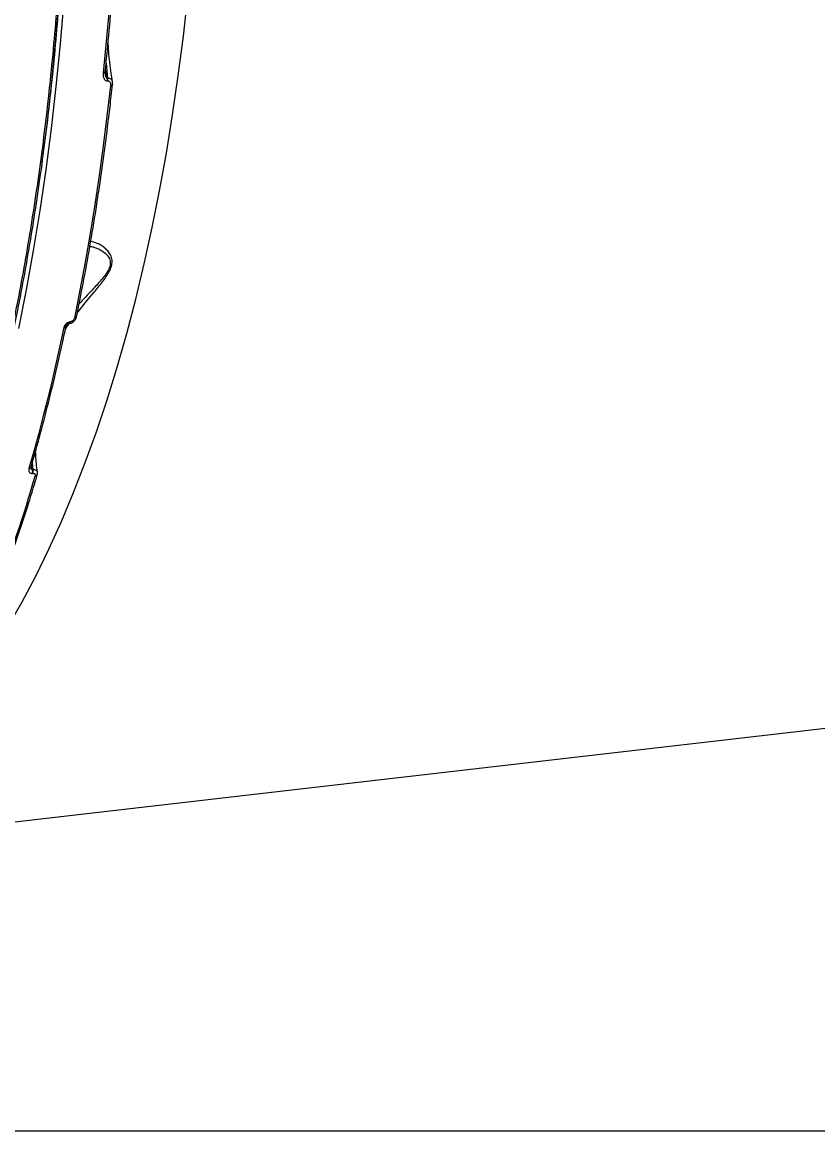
# Model space of a CAD drawing. Header units: millimetres. Extents: x 10684 to 26054, y -4768 to 6894.
# Drawn here: x 18451.6 to 18659.9, y -3300.3 to -3010.1 of the extents above; entities that cross this region are included whole.
import ezdxf

# ---------------------------------------------------------------- set-up
doc = ezdxf.new("R2010")
doc.units = ezdxf.units.MM
doc.layers.add('DIKOM_ОБЪЕКТ', color=7, linetype='Continuous')
doc.layers.add('DIKOM_РАЗМЕР_ОБЪЕКТА', color=7, linetype='Continuous')
doc.styles.add('style1', font='arial.ttf', dxfattribs={"width": 0.8})
doc.dimstyles.new('1-50', dxfattribs={"dimtxt": 300, "dimasz": 200, "dimexe": 100, "dimexo": 0, "dimgap": 100, "dimtad": 1, "dimtxsty": 'style1', "dimcen": 200, "dimclrd": 7, "dimclre": 7, "dimclrt": 7, "dimadec": 1, "dimazin": 2, "dimtfac": 1, "dimtmove": 0, "dimatfit": 2, "dimfxl": 0, "dimlwd": 25, "dimlwe": 18, "dimarcsym": 0})

# ---------------------------------------------------------------- blocks, each defined once
blk = doc.blocks.new('*D12')
at = {"layer": 'Defpoints', "color": 0, "transparency": 16777216}
for p in [(20201.02, 3555.88), (18130.62, -3300.31), (24750.12, -3300.31)]:
    blk.add_point(p, dxfattribs=at)
at = {"layer": 'DIKOM_РАЗМЕР_ОБЪЕКТА', "color": 7, "lineweight": 18, "transparency": 16777216}
for p, q in [((20201.02, 3555.88), (24850.12, 3555.88)), ((18130.62, -3300.31), (24850.12, -3300.31))]:
    blk.add_line(p, q, dxfattribs=at)
at = {"layer": 'DIKOM_РАЗМЕР_ОБЪЕКТА', "color": 7, "lineweight": 25, "transparency": 16777216}
blk.add_line((24750.12, 3355.88), (24750.12, -3100.31), dxfattribs=at)
at = {"layer": 'DIKOM_РАЗМЕР_ОБЪЕКТА', "color": 7, "transparency": 16777216}
for points in [[(24716.79, 3355.88), (24783.45, 3355.88), (24750.12, 3555.88)], [(24716.79, -3100.31), (24783.45, -3100.31), (24750.12, -3300.31)]]:
    blk.add_solid(points, dxfattribs=at)
at = {"layer": 'DIKOM_РАЗМЕР_ОБЪЕКТА', "color": 7, "transparency": 16777216, "insert": (24496.95, 958.92), "char_height": 300, "attachment_point": 5, "rotation": 90, "style": 'style1'}
blk.add_mtext('6850', dxfattribs=at)

msp = doc.modelspace()

# ---------------------------------------------------------------- linework, layer by layer
at = {"layer": 'DIKOM_ОБЪЕКТ', "color": 7, "linetype": 'Continuous', "lineweight": 15}
for p, q in [((18473.585, -3020.805), (18473.983, -3024.814)), ((18473.875, -3024.826), (18473.415, -3022.51)), ((18473.983, -3024.814), (18473.875, -3024.826)), ((18473.908, -3025.467), (18474.016, -3025.454)), ((18462.908, -3090.536), (18463.339, -3089.843)), ((18463.339, -3089.843), (18463.907, -3089.083)), ((18463.843, -3088.999), (18463.872, -3088.996)), ((18464.173, -3088.562), (18464.143, -3088.566)), ((18454.264, -3125.428), (18454.408, -3127.318)), ((18454.315, -3127.329), (18454.075, -3126.093)), ((18454.3, -3128.206), (18454.392, -3128.195)), ((18454.408, -3127.318), (18454.315, -3127.329)), ((18410.54, -3223.962), (18701.655, -3190.36))]:
    msp.add_line(p, q, dxfattribs=at)
at = {"layer": 'DIKOM_ОБЪЕКТ', "color": 7, "linetype": 'Continuous', "lineweight": 15, "flags": 128}
for points in [[(18450.704, -3090.292), (18452.715, -3080.178), (18454.578, -3069.874), (18456.291, -3059.388), (18457.852, -3048.73), (18459.26, -3037.909), (18460.514, -3026.935), (18461.613, -3015.815), (18462.556, -3004.559), (18463.341, -2993.178), (18463.97, -2981.68), (18464.44, -2970.075), (18464.752, -2958.374), (18464.905, -2946.585), (18464.899, -2934.719), (18464.734, -2922.786), (18464.411, -2910.796), (18463.929, -2898.758)], [(18462.805, -2903.669), (18463.07, -2910.766), (18463.392, -2922.728), (18463.557, -2934.632), (18463.562, -2946.47), (18463.41, -2958.23), (18463.099, -2969.904), (18462.629, -2981.481), (18462.003, -2992.952), (18461.219, -3004.306), (18460.278, -3015.535), (18459.182, -3026.628), (18457.931, -3037.577), (18456.744, -3046.779)], [(18476.675, -2962.94), (18476.433, -2970.666), (18476.122, -2978.35), (18475.741, -2985.987), (18475.291, -2993.576), (18474.772, -3001.112), (18474.184, -3008.594), (18473.527, -3016.02), (18472.802, -3023.384)], [(18447.971, -3168.246), (18451.631, -3161.811), (18455.174, -3155.086), (18458.599, -3148.076), (18461.901, -3140.787), (18465.078, -3133.227), (18468.126, -3125.403), (18471.044, -3117.321), (18473.827, -3108.99), (18476.474, -3100.417), (18478.983, -3091.611), (18481.35, -3082.578), (18483.573, -3073.328), (18485.651, -3063.87), (18487.582, -3054.212), (18489.364, -3044.363), (18490.994, -3034.332), (18492.472, -3024.129), (18493.797, -3013.763), (18494.966, -3003.244)], [(18473.358, -3023.083), (18473.35, -3023.119), (18473.306, -3023.193), (18473.225, -3023.259), (18473.111, -3023.314), (18472.968, -3023.357), (18472.802, -3023.384)], [(18474.705, -3026.751), (18473.803, -3034.651), (18472.821, -3042.473), (18471.76, -3050.211), (18470.62, -3057.863), (18469.401, -3065.427), (18468.104, -3072.897), (18466.73, -3080.272), (18465.279, -3087.548)], [(18475.261, -3026.446), (18475.246, -3026.5), (18475.196, -3026.571), (18475.113, -3026.633), (18475.001, -3026.685), (18474.863, -3026.725), (18474.705, -3026.751)], [(18462.527, -3090.044), (18461.498, -3094.83), (18460.436, -3099.569), (18459.34, -3104.26), (18458.211, -3108.902), (18457.049, -3113.495), (18455.854, -3118.036), (18454.626, -3122.527), (18453.366, -3126.964)]]:
    msp.add_lwpolyline(points, dxfattribs=at)
at = {"layer": 'DIKOM_ОБЪЕКТ', "color": 7, "linetype": 'Continuous', "lineweight": 15}
for centre, radius, start, end in [((18471.748, -3025.256), 2.17, 354.41935, 11.41818), ((18471.845, -3025.244), 2.182, 354.46098, 11.37439), ((18465.309, -3086.972), 0.576, 266.95389, 337.63022), ((18462.561, -3089.474), 0.57, 266.53257, 338.20265), ((18463.677, -3088.562), 0.466, 290.47783, 359.59311), ((18463.702, -3088.557), 0.471, 291.39164, 359.34276), ((18453.36, -3126.337), 0.627, 270.53147, 336.10132), ((18452.405, -3127.733), 1.952, 345.99609, 11.94728), ((18452.503, -3127.723), 1.947, 345.95612, 11.98781), ((18107.023, -3028.808), 362.096, 333.86214, 343.93948), ((18454.993, -3128.374), 0.608, 269.38286, 337.32859)]:
    msp.add_arc(centre, radius, start, end, dxfattribs=at)
for points, knots in [([(18405.822, -2621.659), (18407.285, -2625.46), (18411.224, -2635.702), (18417.299, -2652.96), (18423.92, -2673.527), (18430.137, -2694.864), (18435.918, -2716.918), (18441.23, -2739.629), (18445.958, -2762.497), (18450.097, -2785.44), (18453.659, -2808.376), (18456.702, -2831.679), (18459.192, -2855.282), (18461.106, -2879.108), (18462.404, -2902.633), (18463.095, -2925.783), (18463.201, -2948.494), (18462.725, -2971.137), (18461.644, -2993.628), (18459.945, -3015.883), (18457.667, -3037.413), (18454.83, -3058.16), (18451.47, -3078.086), (18447.529, -3097.516), (18442.997, -3116.36), (18437.877, -3134.535), (18432.279, -3151.642), (18426.236, -3167.647), (18419.787, -3182.541), (18412.826, -3196.568), (18405.355, -3209.639), (18397.39, -3221.685), (18389.455, -3231.985), (18381.641, -3240.703), (18374.025, -3248.043), (18366.138, -3254.435), (18359.582, -3259.041), (18355.584, -3261.165), (18354.374, -3261.807)], [0, 0, 0, 0, 0.0169098, 0.045556, 0.0742245, 0.102871, 0.1323494, 0.1618518, 0.1913303, 0.2199766, 0.248645, 0.2772914, 0.3067698, 0.3362722, 0.3657507, 0.3943969, 0.4230654, 0.4517116, 0.48119, 0.5106925, 0.5401711, 0.5688174, 0.5974857, 0.6261321, 0.6556105, 0.685113, 0.7145913, 0.7432378, 0.771906, 0.8005523, 0.8300308, 0.8595332, 0.8890115, 0.9139439, 0.9389054, 0.963867, 0.989065, 1, 1, 1, 1]), ([(18354.693, -3261.836), (18355.791, -3261.224), (18358.45, -3259.744), (18362.595, -3257.043), (18367.135, -3253.784), (18371.607, -3250.212), (18376.014, -3246.336), (18380.357, -3242.155), (18384.637, -3237.665), (18388.85, -3232.869), (18392.984, -3227.784), (18397.019, -3222.43), (18400.945, -3216.821), (18404.759, -3210.963), (18408.465, -3204.852), (18412.062, -3198.487), (18415.554, -3191.868), (18418.94, -3184.992), (18422.222, -3177.858), (18425.401, -3170.463), (18428.477, -3162.804), (18431.45, -3154.882), (18434.313, -3146.716), (18437.054, -3138.341), (18439.662, -3129.785), (18442.133, -3121.06), (18444.471, -3112.161), (18446.676, -3103.088), (18448.75, -3093.835), (18450.693, -3084.402), (18452.506, -3074.784), (18454.188, -3064.981), (18455.742, -3054.988), (18457.166, -3044.802), (18458.458, -3034.441), (18459.613, -3023.945), (18460.626, -3013.357), (18461.494, -3002.695), (18462.219, -2991.959), (18462.801, -2981.145), (18463.241, -2970.249), (18463.539, -2959.267), (18463.696, -2948.198), (18463.711, -2937.037), (18463.584, -2925.782), (18463.314, -2914.428), (18462.902, -2902.987), (18462.35, -2891.498), (18461.659, -2880.007), (18460.83, -2868.545), (18459.864, -2857.116), (18458.762, -2845.716), (18457.522, -2834.34), (18456.147, -2822.985), (18454.633, -2811.647), (18452.983, -2800.324), (18451.194, -2789.012), (18449.266, -2777.707), (18447.198, -2766.414), (18444.998, -2755.161), (18442.673, -2743.996), (18440.231, -2732.958), (18437.675, -2722.058), (18435.004, -2711.291), (18432.217, -2700.652), (18429.314, -2690.137), (18426.294, -2679.742), (18423.156, -2669.467), (18419.899, -2659.307), (18416.522, -2649.259), (18413.022, -2639.327), (18409.663, -2630.174), (18407.426, -2624.415), (18406.434, -2621.862)], [0, 0, 0, 0, 0.0098994, 0.0239604, 0.0380272, 0.0521101, 0.0662251, 0.0803871, 0.0946116, 0.1089135, 0.1232605, 0.1375542, 0.1517771, 0.1659463, 0.1800776, 0.1941866, 0.2082893, 0.2223999, 0.2365303, 0.2506968, 0.2649149, 0.2792007, 0.2935498, 0.3078771, 0.322119, 0.3363004, 0.3504374, 0.364546, 0.3786424, 0.3927426, 0.406858, 0.421004, 0.4351968, 0.4494526, 0.4637824, 0.478114, 0.4923715, 0.5065636, 0.5207068, 0.5348167, 0.5489096, 0.563002, 0.5771063, 0.5912368, 0.6054095, 0.6196403, 0.6339455, 0.6482789, 0.6625569, 0.6767651, 0.6909191, 0.7050357, 0.7191305, 0.73322, 0.7473183, 0.7614382, 0.7755955, 0.7898064, 0.8040868, 0.8184229, 0.8327306, 0.8469589, 0.8611285, 0.8752559, 0.8893571, 0.903448, 0.9175449, 0.9316584, 0.9458048, 0.9600003, 0.9742606, 0.9885925, 1, 1, 1, 1]), ([(18473.358, -3023.083), (18473.544, -3021.243), (18474.084, -3015.907), (18474.871, -3006.979), (18475.673, -2996.268), (18476.332, -2985.449), (18476.842, -2974.722), (18477.106, -2967.118), (18477.214, -2963.167), (18477.226, -2962.706)], [0, 0, 0, 0, 0.0940001, 0.2726151, 0.451233, 0.6298453, 0.808452, 0.9776551, 1, 1, 1, 1]), ([(18475.232, -3025.636), (18475.111, -3024.897), (18474.688, -3022.294), (18474.316, -3018.786), (18474.171, -3016.028), (18474.124, -3015.134)], [0, 0, 0, 0, 0.2116163, 0.7444292, 1, 1, 1, 1]), ([(18472.802, -3023.384), (18472.791, -3023.673), (18472.769, -3024.23), (18472.971, -3024.892), (18473.273, -3025.281), (18473.582, -3025.464), (18473.799, -3025.466), (18473.908, -3025.467)], [0, 0, 0, 0, 0.3047406, 0.5876545, 0.7664989, 0.8828736, 1, 1, 1, 1]), ([(18473.39, -3023.766), (18473.373, -3023.694), (18473.328, -3023.494), (18473.356, -3023.241), (18473.373, -3023.078)], [0, 0, 0, 0, 0.3592271, 1, 1, 1, 1]), ([(18473.875, -3024.826), (18473.859, -3024.826), (18473.825, -3024.825), (18473.763, -3024.786), (18473.65, -3024.653), (18473.487, -3024.282), (18473.441, -3023.918), (18473.41, -3023.677)], [0, 0, 0, 0, 0.0387466, 0.0864274, 0.1731027, 0.4516611, 1, 1, 1, 1]), ([(18465.842, -3087.192), (18466.182, -3085.522), (18467.166, -3080.679), (18468.695, -3072.531), (18470.383, -3062.698), (18471.935, -3052.706), (18473.349, -3042.563), (18474.445, -3033.794), (18475.045, -3028.386), (18475.261, -3026.446)], [0, 0, 0, 0, 0.0864725, 0.2507993, 0.4151252, 0.5794482, 0.7437621, 0.9080714, 1, 1, 1, 1]), ([(18475.24, -3025.635), (18475.192, -3025.466), (18475.108, -3025.174), (18474.762, -3024.925), (18474.394, -3024.806), (18474.123, -3024.811), (18473.983, -3024.814)], [0, 0, 0, 0, 0.3495831, 0.6069943, 0.7982174, 1, 1, 1, 1]), ([(18474.016, -3025.454), (18474.086, -3025.455), (18474.227, -3025.455), (18474.422, -3025.571), (18474.609, -3025.814), (18474.729, -3026.226), (18474.713, -3026.571), (18474.705, -3026.751)], [0, 0, 0, 0, 0.1206166, 0.2406217, 0.4167692, 0.6949433, 1, 1, 1, 1]), ([(18475.228, -3026.447), (18475.254, -3026.319), (18475.309, -3026.044), (18475.25, -3025.776), (18475.219, -3025.634)], [0, 0, 0, 0, 0.46663107, 1, 1, 1, 1]), ([(18466.036, -3086.232), (18466.242, -3085.954), (18467.571, -3084.158), (18469.887, -3081.479), (18472.277, -3078.559), (18473.672, -3076.648), (18474.567, -3075.16), (18475.129, -3073.67), (18475.21, -3072.216), (18474.773, -3070.982), (18474.031, -3069.953), (18472.85, -3068.875), (18471.267, -3067.873), (18470.103, -3067.622), (18469.533, -3067.499)], [0, 0, 0, 0, 0.0328014, 0.2117156, 0.3152679, 0.3677106, 0.4216734, 0.4721734, 0.5227799, 0.5907109, 0.6581426, 0.7257275, 0.8657329, 1, 1, 1, 1]), ([(18469.31, -3068.795), (18469.606, -3068.833), (18470.338, -3068.927), (18471.629, -3069.45), (18473.012, -3070.206), (18474.094, -3071.257), (18474.712, -3072.462), (18474.692, -3073.767), (18474.153, -3075.081), (18473.309, -3076.351), (18472.603, -3077.219), (18471.481, -3078.534), (18469.484, -3080.656), (18467.631, -3082.651), (18466.515, -3083.852)], [0, 0, 0, 0, 0.07256857, 0.17997464, 0.28744702, 0.39399089, 0.4694722, 0.52387512, 0.57815523, 0.63314843, 0.68849405, 0.69755261, 0.81791838, 1, 1, 1, 1]), ([(18463.873, -3088.983), (18464.055, -3088.952), (18464.465, -3088.881), (18465.053, -3088.511), (18465.595, -3087.943), (18465.755, -3087.449), (18465.838, -3087.193)], [0, 0, 0, 0, 0.1962482, 0.4421132, 0.7099994, 1, 1, 1, 1]), ([(18465.279, -3087.548), (18465.245, -3087.656), (18465.178, -3087.874), (18464.943, -3088.178), (18464.644, -3088.413), (18464.371, -3088.531), (18464.219, -3088.555), (18464.173, -3088.562)], [0, 0, 0, 0, 0.23364112, 0.4673287, 0.69557611, 0.90873957, 1, 1, 1, 1]), ([(18453.933, -3126.591), (18454.37, -3125.065), (18455.636, -3120.636), (18457.637, -3113.152), (18459.89, -3104.078), (18461.695, -3096.233), (18462.727, -3091.389), (18463.091, -3089.686)], [0, 0, 0, 0, 0.1293321, 0.3751347, 0.6209373, 0.8667284, 1, 1, 1, 1]), ([(18464.143, -3088.566), (18464.075, -3088.577), (18463.853, -3088.612), (18463.456, -3088.782), (18463.02, -3089.123), (18462.675, -3089.567), (18462.576, -3089.885), (18462.527, -3090.044)], [0, 0, 0, 0, 0.0931099, 0.303896, 0.5302292, 0.765185, 1, 1, 1, 1]), ([(18463.093, -3089.683), (18463.094, -3089.677), (18463.099, -3089.643), (18463.149, -3089.513), (18463.27, -3089.34), (18463.422, -3089.192), (18463.582, -3089.085), (18463.717, -3089.026), (18463.808, -3089.003), (18463.834, -3089.001), (18463.84, -3089.001)], [0, 0, 0, 0, 0.0417601, 0.2565006, 0.4302762, 0.6029871, 0.7377591, 0.8580912, 0.9667746, 1, 1, 1, 1]), ([(18463.339, -3089.843), (18463.335, -3089.804), (18463.323, -3089.681), (18463.256, -3089.535), (18463.211, -3089.435)], [0, 0, 0, 0, 0.3157942, 1, 1, 1, 1]), ([(18455.595, -3127.839), (18455.593, -3127.83), (18455.358, -3126.407), (18455.191, -3124.581), (18455.139, -3122.776), (18455.128, -3122.384)], [0, 0, 0, 0, 0.0047718, 0.783603, 1, 1, 1, 1]), ([(18453.366, -3126.964), (18453.359, -3126.99), (18453.307, -3127.18), (18453.287, -3127.498), (18453.403, -3127.849), (18453.622, -3128.081), (18453.92, -3128.216), (18454.173, -3128.209), (18454.3, -3128.206)], [0, 0, 0, 0, 0.0392102, 0.2872272, 0.4951901, 0.6710213, 0.8353074, 1, 1, 1, 1]), ([(18453.913, -3126.723), (18453.913, -3126.724), (18453.931, -3126.745), (18453.897, -3126.693), (18453.934, -3126.604), (18453.941, -3126.585)], [0, 0, 0, 0, 0.0147575, 0.7942397, 1, 1, 1, 1]), ([(18454.315, -3127.329), (18454.292, -3127.329), (18454.247, -3127.329), (18454.157, -3127.283), (18454.059, -3127.166), (18453.969, -3126.967), (18453.934, -3126.806), (18453.916, -3126.72)], [0, 0, 0, 0, 0.0896988, 0.1778811, 0.395028, 0.6767721, 1, 1, 1, 1]), ([(18454.392, -3128.195), (18454.474, -3128.193), (18454.638, -3128.188), (18454.831, -3128.275), (18454.969, -3128.423), (18455.039, -3128.644), (18455.024, -3128.845), (18454.991, -3128.965), (18454.986, -3128.982)], [0, 0, 0, 0, 0.1673, 0.3345052, 0.5091588, 0.7130983, 0.957774, 1, 1, 1, 1]), ([(18455.615, -3127.835), (18455.588, -3127.748), (18455.536, -3127.579), (18455.268, -3127.408), (18454.897, -3127.306), (18454.572, -3127.314), (18454.408, -3127.318)], [0, 0, 0, 0, 0.2614324, 0.5067423, 0.7507535, 1, 1, 1, 1]), ([(18455.527, -3128.604), (18455.58, -3128.448), (18455.667, -3128.197), (18455.613, -3127.939), (18455.592, -3127.841)], [0, 0, 0, 0, 0.6199646, 1, 1, 1, 1]), ([(18432.647, -3187.972), (18433.246, -3186.762), (18434.983, -3183.251), (18437.775, -3177.25), (18440.985, -3169.892), (18444.08, -3162.292), (18447.059, -3154.462), (18449.921, -3146.405), (18452.613, -3138.273), (18454.463, -3132.291), (18455.411, -3129.091), (18455.554, -3128.609)], [0, 0, 0, 0, 0.0688526, 0.1997282, 0.3306031, 0.4614724, 0.5923348, 0.7231934, 0.8540439, 0.9780009, 1, 1, 1, 1])]:
    msp.add_open_spline(points, degree=3, knots=knots, dxfattribs=at)

# ---------------------------------------------------------------- dimensions: what is measured, and where the dimension line sits
at = {"layer": 'DIKOM_РАЗМЕР_ОБЪЕКТА'}
dim = msp.add_linear_dim(base=(24750.121, -3300.313), p1=(20201.023, 3555.882), p2=(18130.618, -3300.313), angle=90, text='6850', dimstyle='1-50', dxfattribs=at)
dim.commit()
dim.dimension.update_dxf_attribs({"geometry": '*D12', "text_midpoint": (24750.121, 958.916), "dimtype": 160})

doc.saveas('drawing.dxf')
